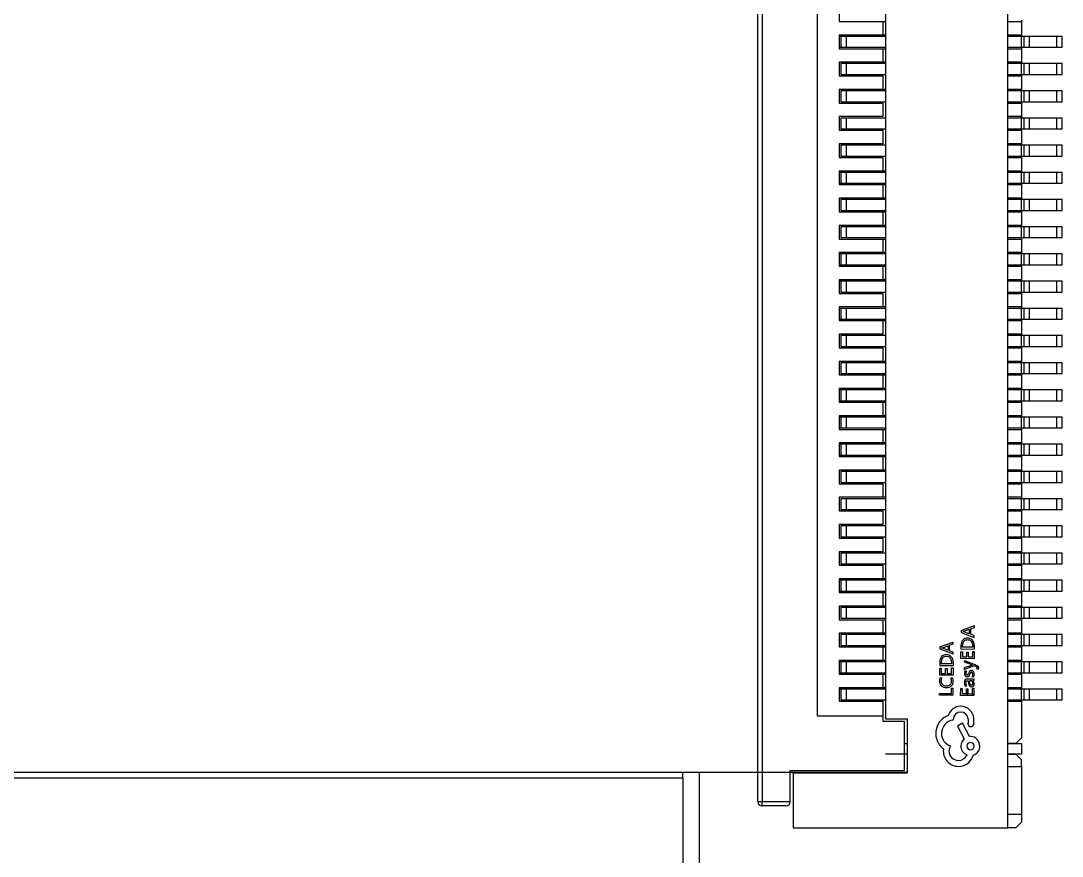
# Model space of a CAD drawing. Header units: millimetres. Extents: x -265 to 612, y -305 to 248.
# Drawn here: x 428.94 to 448.09, y -188.82 to -173.46 of the extents above; entities that cross this region are included whole.
import ezdxf

# ---------------------------------------------------------------- set-up
doc = ezdxf.new("R2010")
doc.units = ezdxf.units.MM
doc.header["$MEASUREMENT"] = 0
doc.layers.add('图层0000', color=7, linetype='Continuous', lineweight=25)

msp = doc.modelspace()

# ---------------------------------------------------------------- linework, layer by layer
at = {"layer": '图层0000', "color": 7, "linetype": 'Continuous', "lineweight": 25}
for p, q in [((447.089, -188.3), (447.089, -158.9)), ((442.489, -187.82), (442.489, -159.38)), ((442.569, -159.38), (442.569, -187.82)), ((443.589, -186.25), (443.589, -161.038)), ((444.839, -160.9), (444.839, -186.3)), ((443.989, -173.225), (443.989, -173.475)), ((443.989, -173.475), (444.789, -173.475)), ((444.789, -173.475), (444.789, -173.725)), ((444.789, -173.475), (444.839, -173.475)), ((447.089, -173.475), (447.339, -173.475)), ((447.339, -173.45), (447.339, -173.475)), ((447.339, -173.475), (447.339, -173.725)), ((443.989, -173.725), (443.989, -173.975)), ((444.789, -173.725), (443.989, -173.725)), ((444.021, -173.75), (443.989, -173.75)), ((444.121, -173.75), (444.021, -173.75)), ((444.021, -173.75), (444.021, -173.95)), ((444.839, -173.75), (444.121, -173.75)), ((444.121, -173.95), (444.121, -173.75)), ((444.839, -173.725), (444.789, -173.725)), ((447.339, -173.725), (447.089, -173.725)), ((447.339, -173.75), (447.089, -173.75)), ((447.339, -173.725), (447.339, -173.75)), ((447.339, -173.95), (447.339, -173.75)), ((447.389, -173.75), (447.339, -173.75)), ((447.489, -173.75), (447.339, -173.75)), ((447.389, -173.95), (447.389, -173.75)), ((447.489, -173.95), (447.489, -173.75)), ((447.989, -173.75), (447.489, -173.75)), ((448.089, -173.75), (447.989, -173.75)), ((447.989, -173.95), (447.989, -173.75)), ((448.089, -173.95), (448.089, -173.75)), ((443.989, -173.95), (444.021, -173.95)), ((443.989, -173.975), (444.789, -173.975)), ((444.021, -173.95), (444.121, -173.95)), ((444.121, -173.95), (444.839, -173.95)), ((444.789, -173.975), (444.789, -174.225)), ((444.789, -173.975), (444.839, -173.975)), ((447.089, -173.95), (447.339, -173.95)), ((447.089, -173.975), (447.339, -173.975)), ((447.339, -173.95), (447.389, -173.95)), ((447.339, -173.95), (447.489, -173.95)), ((447.339, -173.95), (447.339, -173.975)), ((447.339, -173.975), (447.339, -174.225)), ((447.489, -173.95), (447.989, -173.95)), ((447.989, -173.95), (448.089, -173.95)), ((443.989, -174.225), (443.989, -174.475)), ((444.789, -174.225), (443.989, -174.225)), ((444.121, -174.25), (444.021, -174.25)), ((444.021, -174.25), (444.021, -174.45)), ((444.839, -174.25), (444.121, -174.25)), ((444.121, -174.45), (444.121, -174.25)), ((444.839, -174.225), (444.789, -174.225)), ((447.339, -174.225), (447.089, -174.225)), ((447.339, -174.25), (447.089, -174.25)), ((447.339, -174.225), (447.339, -174.25)), ((447.339, -174.45), (447.339, -174.25)), ((447.389, -174.25), (447.339, -174.25)), ((447.489, -174.25), (447.339, -174.25)), ((447.389, -174.45), (447.389, -174.25)), ((447.489, -174.45), (447.489, -174.25)), ((447.989, -174.25), (447.489, -174.25)), ((448.089, -174.25), (447.989, -174.25)), ((447.989, -174.45), (447.989, -174.25)), ((448.089, -174.45), (448.089, -174.25)), ((444.021, -174.45), (444.121, -174.45)), ((444.121, -174.45), (444.839, -174.45)), ((447.089, -174.45), (447.339, -174.45)), ((447.339, -174.45), (447.389, -174.45)), ((447.339, -174.45), (447.489, -174.45)), ((447.339, -174.45), (447.339, -174.475)), ((447.489, -174.45), (447.989, -174.45)), ((447.989, -174.45), (448.089, -174.45)), ((443.989, -174.475), (444.789, -174.475)), ((444.789, -174.475), (444.789, -174.725)), ((447.089, -174.475), (447.339, -174.475)), ((447.339, -174.475), (447.339, -174.725)), ((443.989, -174.725), (443.989, -174.975)), ((444.789, -174.725), (443.989, -174.725)), ((444.121, -174.75), (444.021, -174.75)), ((444.021, -174.75), (444.021, -174.95)), ((444.839, -174.75), (444.121, -174.75)), ((444.121, -174.95), (444.121, -174.75)), ((444.839, -174.725), (444.789, -174.725)), ((447.339, -174.725), (447.089, -174.725)), ((447.339, -174.75), (447.089, -174.75)), ((447.339, -174.725), (447.339, -174.75)), ((447.339, -174.95), (447.339, -174.75)), ((447.389, -174.75), (447.339, -174.75)), ((447.489, -174.75), (447.339, -174.75)), ((447.389, -174.95), (447.389, -174.75)), ((447.489, -174.95), (447.489, -174.75)), ((447.989, -174.75), (447.489, -174.75)), ((448.089, -174.75), (447.989, -174.75)), ((447.989, -174.95), (447.989, -174.75)), ((448.089, -174.95), (448.089, -174.75)), ((443.989, -174.975), (444.789, -174.975)), ((444.021, -174.95), (444.121, -174.95)), ((444.121, -174.95), (444.839, -174.95)), ((444.789, -174.975), (444.789, -175.225)), ((447.089, -174.95), (447.339, -174.95)), ((447.089, -174.975), (447.339, -174.975)), ((447.339, -174.95), (447.389, -174.95)), ((447.339, -174.95), (447.489, -174.95)), ((447.339, -174.95), (447.339, -174.975)), ((447.339, -174.975), (447.339, -175.225)), ((447.489, -174.95), (447.989, -174.95)), ((447.989, -174.95), (448.089, -174.95)), ((443.989, -175.225), (443.989, -175.475)), ((444.789, -175.225), (443.989, -175.225)), ((444.121, -175.25), (444.021, -175.25)), ((444.021, -175.25), (444.021, -175.45)), ((444.839, -175.25), (444.121, -175.25)), ((444.121, -175.45), (444.121, -175.25)), ((447.339, -175.225), (447.089, -175.225)), ((447.339, -175.25), (447.089, -175.25)), ((447.339, -175.225), (447.339, -175.25)), ((447.339, -175.45), (447.339, -175.25)), ((447.389, -175.25), (447.339, -175.25)), ((447.489, -175.25), (447.339, -175.25)), ((447.389, -175.45), (447.389, -175.25)), ((447.489, -175.45), (447.489, -175.25)), ((447.989, -175.25), (447.489, -175.25)), ((448.089, -175.25), (447.989, -175.25)), ((447.989, -175.45), (447.989, -175.25)), ((448.089, -175.45), (448.089, -175.25)), ((443.989, -175.475), (444.789, -175.475)), ((444.021, -175.45), (444.121, -175.45)), ((444.121, -175.45), (444.839, -175.45)), ((444.789, -175.475), (444.789, -175.725)), ((447.089, -175.45), (447.339, -175.45)), ((447.089, -175.475), (447.339, -175.475)), ((447.339, -175.45), (447.389, -175.45)), ((447.339, -175.45), (447.489, -175.45)), ((447.339, -175.45), (447.339, -175.475)), ((447.339, -175.475), (447.339, -175.725)), ((447.489, -175.45), (447.989, -175.45)), ((447.989, -175.45), (448.089, -175.45)), ((443.989, -175.725), (443.989, -175.975)), ((444.789, -175.725), (443.989, -175.725)), ((444.121, -175.75), (444.021, -175.75)), ((444.021, -175.75), (444.021, -175.95)), ((444.839, -175.75), (444.121, -175.75)), ((444.121, -175.95), (444.121, -175.75)), ((447.339, -175.725), (447.089, -175.725)), ((447.339, -175.75), (447.089, -175.75)), ((447.339, -175.725), (447.339, -175.75)), ((447.339, -175.95), (447.339, -175.75)), ((447.389, -175.75), (447.339, -175.75)), ((447.489, -175.75), (447.339, -175.75)), ((447.389, -175.95), (447.389, -175.75)), ((447.489, -175.95), (447.489, -175.75)), ((447.989, -175.75), (447.489, -175.75)), ((448.089, -175.75), (447.989, -175.75)), ((447.989, -175.95), (447.989, -175.75)), ((448.089, -175.95), (448.089, -175.75)), ((443.989, -175.975), (444.789, -175.975)), ((444.021, -175.95), (444.121, -175.95)), ((444.121, -175.95), (444.839, -175.95)), ((444.789, -175.975), (444.789, -176.225)), ((447.089, -175.95), (447.339, -175.95)), ((447.089, -175.975), (447.339, -175.975)), ((447.339, -175.95), (447.389, -175.95)), ((447.339, -175.95), (447.489, -175.95)), ((447.339, -175.95), (447.339, -175.975)), ((447.339, -175.975), (447.339, -176.225)), ((447.489, -175.95), (447.989, -175.95)), ((447.989, -175.95), (448.089, -175.95)), ((443.989, -176.225), (443.989, -176.475)), ((444.789, -176.225), (443.989, -176.225)), ((444.021, -176.25), (443.989, -176.25)), ((444.121, -176.25), (444.021, -176.25)), ((444.021, -176.25), (444.021, -176.45)), ((444.839, -176.25), (444.121, -176.25)), ((444.121, -176.45), (444.121, -176.25)), ((444.839, -176.225), (444.789, -176.225)), ((447.339, -176.225), (447.089, -176.225)), ((447.339, -176.25), (447.089, -176.25)), ((447.339, -176.225), (447.339, -176.25)), ((447.339, -176.45), (447.339, -176.25)), ((447.389, -176.25), (447.339, -176.25)), ((447.489, -176.25), (447.339, -176.25)), ((447.389, -176.45), (447.389, -176.25)), ((447.489, -176.45), (447.489, -176.25)), ((447.989, -176.25), (447.489, -176.25)), ((448.089, -176.25), (447.989, -176.25)), ((447.989, -176.45), (447.989, -176.25)), ((448.089, -176.45), (448.089, -176.25)), ((443.989, -176.45), (444.021, -176.45)), ((443.989, -176.475), (444.789, -176.475)), ((444.021, -176.45), (444.121, -176.45)), ((444.121, -176.45), (444.839, -176.45)), ((444.789, -176.475), (444.789, -176.725)), ((444.789, -176.475), (444.839, -176.475)), ((447.089, -176.45), (447.339, -176.45)), ((447.089, -176.475), (447.339, -176.475)), ((447.339, -176.45), (447.389, -176.45)), ((447.339, -176.45), (447.489, -176.45)), ((447.339, -176.45), (447.339, -176.475)), ((447.339, -176.475), (447.339, -176.725)), ((447.489, -176.45), (447.989, -176.45)), ((447.989, -176.45), (448.089, -176.45)), ((443.989, -176.725), (443.989, -176.975)), ((444.789, -176.725), (443.989, -176.725)), ((444.121, -176.75), (444.021, -176.75)), ((444.021, -176.75), (444.021, -176.95)), ((444.839, -176.75), (444.121, -176.75)), ((444.121, -176.95), (444.121, -176.75)), ((444.839, -176.725), (444.789, -176.725)), ((447.339, -176.725), (447.089, -176.725)), ((447.339, -176.75), (447.089, -176.75)), ((447.339, -176.725), (447.339, -176.75)), ((447.339, -176.95), (447.339, -176.75)), ((447.389, -176.75), (447.339, -176.75)), ((447.489, -176.75), (447.339, -176.75)), ((447.389, -176.95), (447.389, -176.75)), ((447.489, -176.95), (447.489, -176.75)), ((447.989, -176.75), (447.489, -176.75)), ((448.089, -176.75), (447.989, -176.75)), ((447.989, -176.95), (447.989, -176.75)), ((448.089, -176.95), (448.089, -176.75)), ((443.989, -176.975), (444.789, -176.975)), ((444.021, -176.95), (444.121, -176.95)), ((444.121, -176.95), (444.839, -176.95)), ((444.789, -176.975), (444.789, -177.225)), ((444.789, -176.975), (444.839, -176.975)), ((447.089, -176.95), (447.339, -176.95)), ((447.089, -176.975), (447.339, -176.975)), ((447.339, -176.95), (447.389, -176.95)), ((447.339, -176.95), (447.489, -176.95)), ((447.339, -176.95), (447.339, -176.975)), ((447.339, -176.975), (447.339, -177.225)), ((447.489, -176.95), (447.989, -176.95)), ((447.989, -176.95), (448.089, -176.95)), ((443.989, -177.225), (443.989, -177.475)), ((444.789, -177.225), (443.989, -177.225)), ((444.121, -177.25), (444.021, -177.25)), ((444.021, -177.25), (444.021, -177.45)), ((444.839, -177.25), (444.121, -177.25)), ((444.121, -177.45), (444.121, -177.25)), ((444.839, -177.225), (444.789, -177.225)), ((447.339, -177.225), (447.089, -177.225)), ((447.339, -177.25), (447.089, -177.25)), ((447.339, -177.225), (447.339, -177.25)), ((447.339, -177.45), (447.339, -177.25)), ((447.389, -177.25), (447.339, -177.25)), ((447.489, -177.25), (447.339, -177.25)), ((447.389, -177.45), (447.389, -177.25)), ((447.489, -177.45), (447.489, -177.25)), ((447.989, -177.25), (447.489, -177.25)), ((448.089, -177.25), (447.989, -177.25)), ((447.989, -177.45), (447.989, -177.25)), ((448.089, -177.45), (448.089, -177.25)), ((443.989, -177.475), (444.789, -177.475)), ((444.021, -177.45), (444.121, -177.45)), ((444.121, -177.45), (444.839, -177.45)), ((444.789, -177.475), (444.789, -177.725)), ((444.789, -177.475), (444.839, -177.475)), ((447.089, -177.45), (447.339, -177.45)), ((447.089, -177.475), (447.339, -177.475)), ((447.339, -177.45), (447.389, -177.45)), ((447.339, -177.45), (447.489, -177.45)), ((447.339, -177.45), (447.339, -177.475)), ((447.339, -177.475), (447.339, -177.725)), ((447.489, -177.45), (447.989, -177.45)), ((447.989, -177.45), (448.089, -177.45)), ((443.989, -177.725), (443.989, -177.975)), ((444.789, -177.725), (443.989, -177.725)), ((444.021, -177.75), (443.989, -177.75)), ((444.121, -177.75), (444.021, -177.75)), ((444.021, -177.75), (444.021, -177.95)), ((444.839, -177.75), (444.121, -177.75)), ((444.121, -177.95), (444.121, -177.75)), ((444.839, -177.725), (444.789, -177.725)), ((447.339, -177.725), (447.089, -177.725)), ((447.339, -177.75), (447.089, -177.75)), ((447.339, -177.725), (447.339, -177.75)), ((447.339, -177.95), (447.339, -177.75)), ((447.389, -177.75), (447.339, -177.75)), ((447.489, -177.75), (447.339, -177.75)), ((447.389, -177.95), (447.389, -177.75)), ((447.489, -177.95), (447.489, -177.75)), ((447.989, -177.75), (447.489, -177.75)), ((448.089, -177.75), (447.989, -177.75)), ((447.989, -177.95), (447.989, -177.75)), ((448.089, -177.95), (448.089, -177.75)), ((443.989, -177.95), (444.021, -177.95)), ((443.989, -177.975), (444.789, -177.975)), ((444.021, -177.95), (444.121, -177.95)), ((444.121, -177.95), (444.839, -177.95)), ((444.789, -177.975), (444.789, -178.225)), ((444.789, -177.975), (444.839, -177.975)), ((447.089, -177.95), (447.339, -177.95)), ((447.089, -177.975), (447.339, -177.975)), ((447.339, -177.95), (447.389, -177.95)), ((447.339, -177.95), (447.489, -177.95)), ((447.339, -177.95), (447.339, -177.975)), ((447.339, -177.975), (447.339, -178.225)), ((447.489, -177.95), (447.989, -177.95)), ((447.989, -177.95), (448.089, -177.95)), ((443.989, -178.225), (443.989, -178.475)), ((444.789, -178.225), (443.989, -178.225)), ((444.021, -178.25), (443.989, -178.25)), ((444.121, -178.25), (444.021, -178.25)), ((444.021, -178.25), (444.021, -178.45)), ((444.839, -178.25), (444.121, -178.25)), ((444.121, -178.45), (444.121, -178.25)), ((444.839, -178.225), (444.789, -178.225)), ((447.339, -178.225), (447.089, -178.225)), ((447.339, -178.25), (447.089, -178.25)), ((447.339, -178.225), (447.339, -178.25)), ((447.339, -178.45), (447.339, -178.25)), ((447.389, -178.25), (447.339, -178.25)), ((447.489, -178.25), (447.339, -178.25)), ((447.389, -178.45), (447.389, -178.25)), ((447.489, -178.45), (447.489, -178.25)), ((447.989, -178.25), (447.489, -178.25)), ((448.089, -178.25), (447.989, -178.25)), ((447.989, -178.45), (447.989, -178.25)), ((448.089, -178.45), (448.089, -178.25)), ((443.989, -178.475), (444.789, -178.475)), ((444.021, -178.45), (444.121, -178.45)), ((444.121, -178.45), (444.839, -178.45)), ((444.789, -178.475), (444.789, -178.725)), ((447.089, -178.45), (447.339, -178.45)), ((447.089, -178.475), (447.339, -178.475)), ((447.339, -178.45), (447.389, -178.45)), ((447.339, -178.45), (447.489, -178.45)), ((447.339, -178.45), (447.339, -178.475)), ((447.339, -178.475), (447.339, -178.725)), ((447.489, -178.45), (447.989, -178.45)), ((447.989, -178.45), (448.089, -178.45)), ((443.989, -178.725), (443.989, -178.975)), ((444.789, -178.725), (443.989, -178.725)), ((444.021, -178.75), (443.989, -178.75)), ((444.121, -178.75), (444.021, -178.75)), ((444.021, -178.75), (444.021, -178.95)), ((444.839, -178.75), (444.121, -178.75)), ((444.121, -178.95), (444.121, -178.75)), ((444.839, -178.725), (444.789, -178.725)), ((447.339, -178.725), (447.089, -178.725)), ((447.339, -178.75), (447.089, -178.75)), ((447.339, -178.725), (447.339, -178.75)), ((447.339, -178.95), (447.339, -178.75)), ((447.389, -178.75), (447.339, -178.75)), ((447.489, -178.75), (447.339, -178.75)), ((447.389, -178.95), (447.389, -178.75)), ((447.489, -178.95), (447.489, -178.75)), ((447.989, -178.75), (447.489, -178.75)), ((448.089, -178.75), (447.989, -178.75)), ((447.989, -178.95), (447.989, -178.75)), ((448.089, -178.95), (448.089, -178.75)), ((443.989, -178.95), (444.021, -178.95)), ((443.989, -178.975), (444.789, -178.975)), ((444.021, -178.95), (444.121, -178.95)), ((444.121, -178.95), (444.839, -178.95)), ((444.789, -178.975), (444.789, -179.225)), ((444.789, -178.975), (444.839, -178.975)), ((447.089, -178.95), (447.339, -178.95)), ((447.089, -178.975), (447.339, -178.975)), ((447.339, -178.95), (447.389, -178.95)), ((447.339, -178.95), (447.489, -178.95)), ((447.339, -178.95), (447.339, -178.975)), ((447.339, -178.975), (447.339, -179.225)), ((447.489, -178.95), (447.989, -178.95)), ((447.989, -178.95), (448.089, -178.95)), ((443.989, -179.225), (443.989, -179.475)), ((444.789, -179.225), (443.989, -179.225)), ((447.339, -179.225), (447.089, -179.225)), ((447.339, -179.225), (447.339, -179.25)), ((444.121, -179.25), (444.021, -179.25)), ((444.021, -179.25), (444.021, -179.45)), ((444.839, -179.25), (444.121, -179.25)), ((444.121, -179.45), (444.121, -179.25)), ((447.339, -179.25), (447.089, -179.25)), ((447.339, -179.45), (447.339, -179.25)), ((447.389, -179.25), (447.339, -179.25)), ((447.489, -179.25), (447.339, -179.25)), ((447.389, -179.45), (447.389, -179.25)), ((447.489, -179.45), (447.489, -179.25)), ((447.989, -179.25), (447.489, -179.25)), ((448.089, -179.25), (447.989, -179.25)), ((447.989, -179.45), (447.989, -179.25)), ((448.089, -179.45), (448.089, -179.25)), ((443.989, -179.475), (444.789, -179.475)), ((444.021, -179.45), (444.121, -179.45)), ((444.121, -179.45), (444.839, -179.45)), ((444.789, -179.475), (444.789, -179.725)), ((447.089, -179.45), (447.339, -179.45)), ((447.089, -179.475), (447.339, -179.475)), ((447.339, -179.45), (447.389, -179.45)), ((447.339, -179.45), (447.489, -179.45)), ((447.339, -179.45), (447.339, -179.475)), ((447.339, -179.475), (447.339, -179.725)), ((447.489, -179.45), (447.989, -179.45)), ((447.989, -179.45), (448.089, -179.45)), ((443.989, -179.725), (443.989, -179.975)), ((444.789, -179.725), (443.989, -179.725)), ((444.121, -179.75), (444.021, -179.75)), ((444.021, -179.75), (444.021, -179.95)), ((444.839, -179.75), (444.121, -179.75)), ((444.121, -179.95), (444.121, -179.75)), ((444.839, -179.725), (444.789, -179.725)), ((447.339, -179.725), (447.089, -179.725)), ((447.339, -179.75), (447.089, -179.75)), ((447.339, -179.725), (447.339, -179.75)), ((447.339, -179.95), (447.339, -179.75)), ((447.389, -179.75), (447.339, -179.75)), ((447.489, -179.75), (447.339, -179.75)), ((447.389, -179.95), (447.389, -179.75)), ((447.489, -179.95), (447.489, -179.75)), ((447.989, -179.75), (447.489, -179.75)), ((448.089, -179.75), (447.989, -179.75)), ((447.989, -179.95), (447.989, -179.75)), ((448.089, -179.95), (448.089, -179.75)), ((443.989, -179.975), (444.789, -179.975)), ((444.021, -179.95), (444.121, -179.95)), ((444.121, -179.95), (444.839, -179.95)), ((444.789, -179.975), (444.789, -180.225)), ((444.789, -179.975), (444.839, -179.975)), ((447.089, -179.95), (447.339, -179.95)), ((447.089, -179.975), (447.339, -179.975)), ((447.339, -179.95), (447.389, -179.95)), ((447.339, -179.95), (447.489, -179.95)), ((447.339, -179.95), (447.339, -179.975)), ((447.339, -179.975), (447.339, -180.225)), ((447.489, -179.95), (447.989, -179.95)), ((447.989, -179.95), (448.089, -179.95)), ((443.989, -180.225), (443.989, -180.475)), ((444.789, -180.225), (443.989, -180.225)), ((444.021, -180.25), (443.989, -180.25)), ((444.121, -180.25), (444.021, -180.25)), ((444.021, -180.25), (444.021, -180.45)), ((444.839, -180.25), (444.121, -180.25)), ((444.121, -180.45), (444.121, -180.25)), ((444.839, -180.225), (444.789, -180.225)), ((447.339, -180.225), (447.089, -180.225)), ((447.339, -180.25), (447.089, -180.25)), ((447.339, -180.225), (447.339, -180.25)), ((447.339, -180.45), (447.339, -180.25)), ((447.389, -180.25), (447.339, -180.25)), ((447.489, -180.25), (447.339, -180.25)), ((447.389, -180.45), (447.389, -180.25)), ((447.489, -180.45), (447.489, -180.25)), ((447.989, -180.25), (447.489, -180.25)), ((448.089, -180.25), (447.989, -180.25)), ((447.989, -180.45), (447.989, -180.25)), ((448.089, -180.45), (448.089, -180.25)), ((443.989, -180.45), (444.021, -180.45)), ((443.989, -180.475), (444.789, -180.475)), ((444.021, -180.45), (444.121, -180.45)), ((444.121, -180.45), (444.839, -180.45)), ((444.789, -180.475), (444.789, -180.725)), ((444.789, -180.475), (444.839, -180.475)), ((447.089, -180.45), (447.339, -180.45)), ((447.089, -180.475), (447.339, -180.475)), ((447.339, -180.45), (447.389, -180.45)), ((447.339, -180.45), (447.489, -180.45)), ((447.339, -180.45), (447.339, -180.475)), ((447.339, -180.475), (447.339, -180.725)), ((447.489, -180.45), (447.989, -180.45)), ((447.989, -180.45), (448.089, -180.45)), ((443.989, -180.725), (443.989, -180.975)), ((444.789, -180.725), (443.989, -180.725)), ((444.021, -180.75), (443.989, -180.75)), ((444.121, -180.75), (444.021, -180.75)), ((444.021, -180.75), (444.021, -180.95)), ((444.839, -180.75), (444.121, -180.75)), ((444.121, -180.95), (444.121, -180.75)), ((444.839, -180.725), (444.789, -180.725)), ((447.339, -180.725), (447.089, -180.725)), ((447.339, -180.75), (447.089, -180.75)), ((447.339, -180.725), (447.339, -180.75)), ((447.339, -180.95), (447.339, -180.75)), ((447.389, -180.75), (447.339, -180.75)), ((447.489, -180.75), (447.339, -180.75)), ((447.389, -180.95), (447.389, -180.75)), ((447.489, -180.95), (447.489, -180.75)), ((447.989, -180.75), (447.489, -180.75)), ((448.089, -180.75), (447.989, -180.75)), ((447.989, -180.95), (447.989, -180.75)), ((448.089, -180.95), (448.089, -180.75)), ((443.989, -180.95), (444.021, -180.95)), ((444.021, -180.95), (444.121, -180.95)), ((444.121, -180.95), (444.839, -180.95)), ((447.089, -180.95), (447.339, -180.95)), ((447.339, -180.95), (447.389, -180.95)), ((447.339, -180.95), (447.489, -180.95)), ((447.339, -180.95), (447.339, -180.975)), ((447.489, -180.95), (447.989, -180.95)), ((447.989, -180.95), (448.089, -180.95)), ((443.989, -180.975), (444.789, -180.975)), ((444.789, -180.975), (444.789, -181.225)), ((444.789, -180.975), (444.839, -180.975)), ((447.089, -180.975), (447.339, -180.975)), ((447.339, -180.975), (447.339, -181.225)), ((443.989, -181.225), (443.989, -181.475)), ((444.789, -181.225), (443.989, -181.225)), ((444.021, -181.25), (443.989, -181.25)), ((444.121, -181.25), (444.021, -181.25)), ((444.021, -181.25), (444.021, -181.45)), ((444.839, -181.25), (444.121, -181.25)), ((444.121, -181.45), (444.121, -181.25)), ((444.839, -181.225), (444.789, -181.225)), ((447.339, -181.225), (447.089, -181.225)), ((447.339, -181.25), (447.089, -181.25)), ((447.339, -181.225), (447.339, -181.25)), ((447.339, -181.45), (447.339, -181.25)), ((447.389, -181.25), (447.339, -181.25)), ((447.489, -181.25), (447.339, -181.25)), ((447.389, -181.45), (447.389, -181.25)), ((447.489, -181.45), (447.489, -181.25)), ((447.989, -181.25), (447.489, -181.25)), ((448.089, -181.25), (447.989, -181.25)), ((447.989, -181.45), (447.989, -181.25)), ((448.089, -181.45), (448.089, -181.25)), ((443.989, -181.45), (444.021, -181.45)), ((443.989, -181.475), (444.789, -181.475)), ((444.021, -181.45), (444.121, -181.45)), ((444.121, -181.45), (444.839, -181.45)), ((444.789, -181.475), (444.789, -181.725)), ((444.789, -181.475), (444.839, -181.475)), ((447.089, -181.45), (447.339, -181.45)), ((447.089, -181.475), (447.339, -181.475)), ((447.339, -181.45), (447.389, -181.45)), ((447.339, -181.45), (447.489, -181.45)), ((447.339, -181.45), (447.339, -181.475)), ((447.339, -181.475), (447.339, -181.725)), ((447.489, -181.45), (447.989, -181.45)), ((447.989, -181.45), (448.089, -181.45)), ((443.989, -181.725), (443.989, -181.975)), ((444.789, -181.725), (443.989, -181.725)), ((444.839, -181.725), (444.789, -181.725)), ((447.339, -181.725), (447.089, -181.725)), ((447.339, -181.725), (447.339, -181.75)), ((444.121, -181.75), (444.021, -181.75)), ((444.021, -181.75), (444.021, -181.95)), ((444.839, -181.75), (444.121, -181.75)), ((444.121, -181.95), (444.121, -181.75)), ((447.339, -181.75), (447.089, -181.75)), ((447.339, -181.95), (447.339, -181.75)), ((447.389, -181.75), (447.339, -181.75)), ((447.489, -181.75), (447.339, -181.75)), ((447.389, -181.95), (447.389, -181.75)), ((447.489, -181.95), (447.489, -181.75)), ((447.989, -181.75), (447.489, -181.75)), ((448.089, -181.75), (447.989, -181.75)), ((447.989, -181.95), (447.989, -181.75)), ((448.089, -181.95), (448.089, -181.75)), ((443.989, -181.975), (444.789, -181.975)), ((444.021, -181.95), (444.121, -181.95)), ((444.121, -181.95), (444.839, -181.95)), ((444.789, -181.975), (444.789, -182.225)), ((447.089, -181.95), (447.339, -181.95)), ((447.089, -181.975), (447.339, -181.975)), ((447.339, -181.95), (447.389, -181.95)), ((447.339, -181.95), (447.489, -181.95)), ((447.339, -181.95), (447.339, -181.975)), ((447.339, -181.975), (447.339, -182.225)), ((447.489, -181.95), (447.989, -181.95)), ((447.989, -181.95), (448.089, -181.95)), ((443.989, -182.225), (443.989, -182.475)), ((444.789, -182.225), (443.989, -182.225)), ((444.121, -182.25), (444.021, -182.25)), ((444.021, -182.25), (444.021, -182.45)), ((444.839, -182.25), (444.121, -182.25)), ((444.121, -182.45), (444.121, -182.25)), ((444.839, -182.225), (444.789, -182.225)), ((447.339, -182.225), (447.089, -182.225)), ((447.339, -182.25), (447.089, -182.25)), ((447.339, -182.225), (447.339, -182.25)), ((447.339, -182.45), (447.339, -182.25)), ((447.389, -182.25), (447.339, -182.25)), ((447.489, -182.25), (447.339, -182.25)), ((447.389, -182.45), (447.389, -182.25)), ((447.489, -182.45), (447.489, -182.25)), ((447.989, -182.25), (447.489, -182.25)), ((448.089, -182.25), (447.989, -182.25)), ((447.989, -182.45), (447.989, -182.25)), ((448.089, -182.45), (448.089, -182.25)), ((443.989, -182.475), (444.789, -182.475)), ((444.021, -182.45), (444.121, -182.45)), ((444.121, -182.45), (444.839, -182.45)), ((444.789, -182.475), (444.789, -182.725)), ((447.089, -182.45), (447.339, -182.45)), ((447.089, -182.475), (447.339, -182.475)), ((447.339, -182.45), (447.389, -182.45)), ((447.339, -182.45), (447.489, -182.45)), ((447.339, -182.45), (447.339, -182.475)), ((447.339, -182.475), (447.339, -182.725)), ((447.489, -182.45), (447.989, -182.45)), ((447.989, -182.45), (448.089, -182.45)), ((443.989, -182.725), (443.989, -182.975)), ((444.789, -182.725), (443.989, -182.725)), ((444.121, -182.75), (444.021, -182.75)), ((444.021, -182.75), (444.021, -182.95)), ((444.839, -182.75), (444.121, -182.75)), ((444.121, -182.95), (444.121, -182.75)), ((447.339, -182.725), (447.089, -182.725)), ((447.339, -182.75), (447.089, -182.75)), ((447.339, -182.725), (447.339, -182.75)), ((447.339, -182.95), (447.339, -182.75)), ((447.389, -182.75), (447.339, -182.75)), ((447.489, -182.75), (447.339, -182.75)), ((447.389, -182.95), (447.389, -182.75)), ((447.489, -182.95), (447.489, -182.75)), ((447.989, -182.75), (447.489, -182.75)), ((448.089, -182.75), (447.989, -182.75)), ((447.989, -182.95), (447.989, -182.75)), ((448.089, -182.95), (448.089, -182.75)), ((443.989, -182.975), (444.789, -182.975)), ((444.021, -182.95), (444.121, -182.95)), ((444.121, -182.95), (444.839, -182.95)), ((444.789, -182.975), (444.789, -183.225)), ((447.089, -182.95), (447.339, -182.95)), ((447.089, -182.975), (447.339, -182.975)), ((447.339, -182.95), (447.389, -182.95)), ((447.339, -182.95), (447.489, -182.95)), ((447.339, -182.95), (447.339, -182.975)), ((447.339, -182.975), (447.339, -183.225)), ((447.489, -182.95), (447.989, -182.95)), ((447.989, -182.95), (448.089, -182.95)), ((443.989, -183.225), (443.989, -183.475)), ((444.789, -183.225), (443.989, -183.225)), ((444.121, -183.25), (444.021, -183.25)), ((444.021, -183.25), (444.021, -183.45)), ((444.839, -183.25), (444.121, -183.25)), ((444.121, -183.45), (444.121, -183.25)), ((447.339, -183.225), (447.089, -183.225)), ((447.339, -183.25), (447.089, -183.25)), ((447.339, -183.225), (447.339, -183.25)), ((447.339, -183.45), (447.339, -183.25)), ((447.389, -183.25), (447.339, -183.25)), ((447.489, -183.25), (447.339, -183.25)), ((447.389, -183.45), (447.389, -183.25)), ((447.489, -183.45), (447.489, -183.25)), ((447.989, -183.25), (447.489, -183.25)), ((448.089, -183.25), (447.989, -183.25)), ((447.989, -183.45), (447.989, -183.25)), ((448.089, -183.45), (448.089, -183.25)), ((444.021, -183.45), (444.121, -183.45)), ((444.121, -183.45), (444.839, -183.45)), ((447.089, -183.45), (447.339, -183.45)), ((447.339, -183.45), (447.389, -183.45)), ((447.339, -183.45), (447.489, -183.45)), ((447.339, -183.45), (447.339, -183.475)), ((447.489, -183.45), (447.989, -183.45)), ((447.989, -183.45), (448.089, -183.45)), ((443.989, -183.475), (444.789, -183.475)), ((444.789, -183.475), (444.789, -183.725)), ((447.089, -183.475), (447.339, -183.475)), ((447.339, -183.475), (447.339, -183.725)), ((443.989, -183.725), (443.989, -183.975)), ((444.789, -183.725), (443.989, -183.725)), ((444.021, -183.75), (443.989, -183.75)), ((444.121, -183.75), (444.021, -183.75)), ((444.021, -183.75), (444.021, -183.95)), ((444.839, -183.75), (444.121, -183.75)), ((444.121, -183.95), (444.121, -183.75)), ((444.839, -183.725), (444.789, -183.725)), ((447.339, -183.725), (447.089, -183.725)), ((447.339, -183.75), (447.089, -183.75)), ((447.339, -183.725), (447.339, -183.75)), ((447.339, -183.95), (447.339, -183.75)), ((447.389, -183.75), (447.339, -183.75)), ((447.489, -183.75), (447.339, -183.75)), ((447.389, -183.95), (447.389, -183.75)), ((447.489, -183.95), (447.489, -183.75)), ((447.989, -183.75), (447.489, -183.75)), ((448.089, -183.75), (447.989, -183.75)), ((447.989, -183.95), (447.989, -183.75)), ((448.089, -183.95), (448.089, -183.75)), ((443.989, -183.95), (444.021, -183.95)), ((443.989, -183.975), (444.789, -183.975)), ((444.021, -183.95), (444.121, -183.95)), ((444.121, -183.95), (444.839, -183.95)), ((444.789, -183.975), (444.789, -184.225)), ((444.789, -183.975), (444.839, -183.975)), ((447.089, -183.95), (447.339, -183.95)), ((447.089, -183.975), (447.339, -183.975)), ((447.339, -183.95), (447.389, -183.95)), ((447.339, -183.95), (447.489, -183.95)), ((447.339, -183.95), (447.339, -183.975)), ((447.339, -183.975), (447.339, -184.225)), ((447.489, -183.95), (447.989, -183.95)), ((447.989, -183.95), (448.089, -183.95)), ((443.989, -184.225), (443.989, -184.475)), ((444.789, -184.225), (443.989, -184.225)), ((444.121, -184.25), (444.021, -184.25)), ((444.021, -184.25), (444.021, -184.45)), ((444.839, -184.25), (444.121, -184.25)), ((444.121, -184.45), (444.121, -184.25)), ((444.839, -184.225), (444.789, -184.225)), ((447.339, -184.225), (447.089, -184.225)), ((447.339, -184.25), (447.089, -184.25)), ((447.339, -184.225), (447.339, -184.25)), ((447.339, -184.45), (447.339, -184.25)), ((447.389, -184.25), (447.339, -184.25)), ((447.489, -184.25), (447.339, -184.25)), ((447.389, -184.45), (447.389, -184.25)), ((447.489, -184.45), (447.489, -184.25)), ((447.989, -184.25), (447.489, -184.25)), ((448.089, -184.25), (447.989, -184.25)), ((447.989, -184.45), (447.989, -184.25)), ((448.089, -184.45), (448.089, -184.25)), ((443.989, -184.475), (444.789, -184.475)), ((444.021, -184.45), (444.121, -184.45)), ((444.121, -184.45), (444.839, -184.45)), ((444.789, -184.475), (444.789, -184.725)), ((444.789, -184.475), (444.839, -184.475)), ((446.23, -184.674), (446.475, -184.583)), ((446.474, -184.617), (446.475, -184.583)), ((447.089, -184.45), (447.339, -184.45)), ((447.089, -184.475), (447.339, -184.475)), ((447.339, -184.45), (447.389, -184.45)), ((447.339, -184.45), (447.489, -184.45)), ((447.339, -184.45), (447.339, -184.475)), ((447.339, -184.475), (447.339, -184.725)), ((447.489, -184.45), (447.989, -184.45)), ((447.989, -184.45), (448.089, -184.45)), ((443.989, -184.725), (443.989, -184.975)), ((444.789, -184.725), (443.989, -184.725)), ((444.121, -184.75), (444.021, -184.75)), ((444.021, -184.75), (444.021, -184.95)), ((444.839, -184.75), (444.121, -184.75)), ((444.121, -184.95), (444.121, -184.75)), ((444.839, -184.725), (444.789, -184.725)), ((446.23, -184.674), (446.23, -184.708)), ((446.23, -184.708), (446.473, -184.802)), ((446.278, -184.688), (446.38, -184.651)), ((446.379, -184.733), (446.278, -184.696)), ((446.38, -184.651), (446.379, -184.733)), ((446.407, -184.642), (446.474, -184.617)), ((446.407, -184.744), (446.407, -184.642)), ((446.473, -184.767), (446.407, -184.744)), ((446.473, -184.802), (446.473, -184.767)), ((447.339, -184.725), (447.089, -184.725)), ((447.339, -184.75), (447.089, -184.75)), ((447.339, -184.725), (447.339, -184.75)), ((447.339, -184.95), (447.339, -184.75)), ((447.389, -184.75), (447.339, -184.75)), ((447.489, -184.75), (447.339, -184.75)), ((447.389, -184.95), (447.389, -184.75)), ((447.489, -184.95), (447.489, -184.75)), ((447.989, -184.75), (447.489, -184.75)), ((448.089, -184.75), (447.989, -184.75)), ((447.989, -184.95), (447.989, -184.75)), ((448.089, -184.95), (448.089, -184.75)), ((443.989, -184.975), (444.789, -184.975)), ((444.021, -184.95), (444.121, -184.95)), ((444.121, -184.95), (444.839, -184.95)), ((444.789, -184.975), (444.789, -185.225)), ((444.789, -184.975), (444.839, -184.975)), ((445.841, -184.977), (445.84, -185.01)), ((445.841, -184.977), (446.085, -184.886)), ((445.889, -184.99), (445.99, -184.954)), ((445.99, -184.954), (445.99, -185.036)), ((446.017, -185.046), (446.018, -184.945)), ((446.018, -184.945), (446.085, -184.92)), ((446.085, -184.92), (446.085, -184.886)), ((446.228, -184.943), (446.227, -185.013)), ((446.256, -184.981), (446.256, -184.945)), ((446.444, -184.983), (446.256, -184.981)), ((446.439, -184.852), (446.439, -184.95)), ((446.444, -184.947), (446.444, -184.983)), ((446.472, -184.947), (446.472, -185.014)), ((447.089, -184.95), (447.339, -184.95)), ((447.089, -184.975), (447.339, -184.975)), ((447.339, -184.95), (447.389, -184.95)), ((447.339, -184.95), (447.489, -184.95)), ((447.339, -184.95), (447.339, -184.975)), ((447.339, -184.975), (447.339, -185.225)), ((447.489, -184.95), (447.989, -184.95)), ((447.989, -184.95), (448.089, -184.95)), ((445.84, -185.01), (446.084, -185.105)), ((445.99, -185.036), (445.889, -184.999)), ((446.084, -185.07), (446.017, -185.046)), ((446.084, -185.105), (446.084, -185.07)), ((446.226, -185.19), (446.227, -185.064)), ((446.227, -185.013), (446.472, -185.014)), ((446.227, -185.064), (446.255, -185.065)), ((446.255, -185.065), (446.254, -185.159)), ((446.254, -185.159), (446.333, -185.159)), ((446.333, -185.072), (446.361, -185.072)), ((446.333, -185.159), (446.333, -185.072)), ((446.361, -185.072), (446.361, -185.16)), ((446.361, -185.16), (446.443, -185.16)), ((446.443, -185.06), (446.471, -185.061)), ((446.443, -185.16), (446.443, -185.06)), ((446.471, -185.061), (446.47, -185.192)), ((443.989, -185.225), (443.989, -185.475)), ((444.789, -185.225), (443.989, -185.225)), ((444.021, -185.25), (443.989, -185.25)), ((444.121, -185.25), (444.021, -185.25)), ((444.021, -185.25), (444.021, -185.45)), ((444.839, -185.25), (444.121, -185.25)), ((444.121, -185.45), (444.121, -185.25)), ((444.839, -185.225), (444.789, -185.225)), ((445.837, -185.493), (445.838, -185.367)), ((445.839, -185.246), (445.838, -185.316)), ((445.838, -185.316), (446.082, -185.317)), ((445.838, -185.367), (445.866, -185.367)), ((445.866, -185.367), (445.865, -185.462)), ((445.866, -185.284), (445.867, -185.247)), ((446.055, -185.286), (445.866, -185.284)), ((446.053, -185.463), (446.054, -185.363)), ((446.054, -185.363), (446.082, -185.363)), ((446.055, -185.25), (446.055, -185.286)), ((446.082, -185.363), (446.081, -185.495)), ((446.083, -185.25), (446.082, -185.317)), ((446.47, -185.192), (446.226, -185.19)), ((446.295, -185.255), (446.296, -185.224)), ((446.426, -185.304), (446.295, -185.255)), ((446.295, -185.357), (446.426, -185.312)), ((446.469, -185.324), (446.295, -185.391)), ((446.295, -185.391), (446.295, -185.357)), ((446.296, -185.224), (446.496, -185.304)), ((446.35, -185.275), (446.35, -185.25)), ((446.426, -185.312), (446.44, -185.308)), ((446.501, -185.337), (446.469, -185.324)), ((447.339, -185.225), (447.089, -185.225)), ((447.339, -185.25), (447.089, -185.25)), ((447.339, -185.225), (447.339, -185.25)), ((447.339, -185.45), (447.339, -185.25)), ((447.389, -185.25), (447.339, -185.25)), ((447.489, -185.25), (447.339, -185.25)), ((447.389, -185.45), (447.389, -185.25)), ((447.489, -185.45), (447.489, -185.25)), ((447.989, -185.25), (447.489, -185.25)), ((448.089, -185.25), (447.989, -185.25)), ((447.989, -185.45), (447.989, -185.25)), ((448.089, -185.45), (448.089, -185.25)), ((443.989, -185.45), (444.021, -185.45)), ((443.989, -185.475), (444.789, -185.475)), ((444.021, -185.45), (444.121, -185.45)), ((444.121, -185.45), (444.839, -185.45)), ((444.789, -185.475), (444.789, -185.725)), ((444.789, -185.475), (444.839, -185.475)), ((446.081, -185.495), (445.837, -185.493)), ((445.842, -185.542), (445.875, -185.542)), ((445.865, -185.462), (445.943, -185.462)), ((445.943, -185.462), (445.944, -185.375)), ((445.944, -185.375), (445.972, -185.375)), ((445.972, -185.375), (445.971, -185.462)), ((445.971, -185.462), (446.053, -185.463)), ((446.04, -185.543), (446.07, -185.544)), ((446.298, -185.415), (446.328, -185.415)), ((446.462, -185.526), (446.43, -185.525)), ((446.548, -185.386), (446.521, -185.386)), ((447.089, -185.45), (447.339, -185.45)), ((447.089, -185.475), (447.339, -185.475)), ((447.339, -185.45), (447.389, -185.45)), ((447.339, -185.45), (447.489, -185.45)), ((447.339, -185.45), (447.339, -185.475)), ((447.339, -185.475), (447.339, -185.725)), ((447.489, -185.45), (447.989, -185.45)), ((447.989, -185.45), (448.089, -185.45)), ((443.989, -185.725), (443.989, -185.975)), ((444.789, -185.725), (443.989, -185.725)), ((444.021, -185.75), (443.989, -185.75)), ((444.121, -185.75), (444.021, -185.75)), ((444.021, -185.75), (444.021, -185.95)), ((444.839, -185.75), (444.121, -185.75)), ((444.121, -185.95), (444.121, -185.75)), ((444.839, -185.725), (444.789, -185.725)), ((446.051, -185.736), (446.079, -185.736)), ((446.051, -185.833), (446.051, -185.736)), ((446.079, -185.736), (446.078, -185.865)), ((446.221, -185.866), (446.222, -185.74)), ((446.222, -185.74), (446.25, -185.74)), ((446.25, -185.74), (446.25, -185.835)), ((446.305, -185.689), (446.334, -185.689)), ((446.328, -185.748), (446.356, -185.748)), ((446.328, -185.835), (446.328, -185.748)), ((446.35, -185.867), (446.35, -185.75)), ((446.468, -185.567), (446.355, -185.566)), ((446.356, -185.748), (446.356, -185.835)), ((446.357, -185.597), (446.363, -185.649)), ((446.385, -185.638), (446.38, -185.597)), ((446.38, -185.597), (446.397, -185.597)), ((446.438, -185.836), (446.439, -185.736)), ((446.439, -185.736), (446.466, -185.736)), ((446.44, -185.598), (446.467, -185.598)), ((446.466, -185.736), (446.465, -185.868)), ((446.467, -185.598), (446.468, -185.567)), ((447.339, -185.725), (447.089, -185.725)), ((447.339, -185.75), (447.089, -185.75)), ((447.339, -185.725), (447.339, -185.75)), ((447.339, -185.95), (447.339, -185.75)), ((447.389, -185.75), (447.339, -185.75)), ((447.489, -185.75), (447.339, -185.75)), ((447.389, -185.95), (447.389, -185.75)), ((447.489, -185.95), (447.489, -185.75)), ((447.989, -185.75), (447.489, -185.75)), ((448.089, -185.75), (447.989, -185.75)), ((447.989, -185.95), (447.989, -185.75)), ((448.089, -185.95), (448.089, -185.75)), ((445.834, -185.832), (446.051, -185.833)), ((445.834, -185.863), (445.834, -185.832)), ((446.078, -185.865), (445.834, -185.863)), ((446.465, -185.868), (446.221, -185.866)), ((446.25, -185.835), (446.328, -185.835)), ((446.356, -185.835), (446.438, -185.836)), ((446.439, -185.836), (446.439, -185.868)), ((443.989, -185.975), (444.789, -185.975)), ((444.021, -185.95), (444.121, -185.95)), ((444.121, -185.95), (444.839, -185.95)), ((444.789, -185.975), (444.789, -186.25)), ((447.089, -185.95), (447.339, -185.95)), ((447.089, -185.975), (447.339, -185.975)), ((447.339, -185.95), (447.389, -185.95)), ((447.339, -185.95), (447.489, -185.95)), ((447.339, -185.95), (447.339, -185.975)), ((447.339, -185.975), (447.339, -186.65)), ((447.489, -185.95), (447.989, -185.95)), ((447.989, -185.95), (448.089, -185.95)), ((444.789, -186.25), (443.589, -186.25)), ((444.789, -186.25), (444.789, -186.35)), ((444.839, -186.3), (445.239, -186.3)), ((445.239, -186.3), (445.239, -187.3)), ((446.087, -186.322), (446.087, -186.308)), ((446.357, -186.299), (446.357, -186.377)), ((446.463, -186.392), (446.463, -186.29)), ((445.189, -186.35), (444.789, -186.35)), ((445.189, -187.25), (445.189, -186.35)), ((446.258, -186.38), (446.166, -186.433)), ((446.166, -186.433), (446.285, -186.667)), ((446.385, -186.624), (446.258, -186.38)), ((446.402, -186.624), (446.385, -186.624)), ((447.239, -186.75), (447.339, -186.65)), ((445.189, -186.75), (445.239, -186.75)), ((447.089, -186.75), (447.339, -186.75)), ((447.239, -186.75), (447.089, -186.75)), ((447.339, -186.75), (447.339, -186.95)), ((445.239, -186.95), (444.839, -186.95)), ((447.339, -186.95), (447.089, -186.95)), ((447.089, -186.95), (447.239, -186.95)), ((447.339, -187.05), (447.239, -186.95)), ((447.339, -187.175), (447.339, -187.05)), ((349.404, -187.28), (445.239, -187.28)), ((441.114, -187.385), (441.114, -187.28)), ((441.414, -187.28), (441.414, -206.6)), ((443.089, -187.82), (443.089, -187.25)), ((443.089, -187.25), (445.189, -187.25)), ((443.139, -187.3), (443.139, -187.28)), ((444.839, -187.28), (444.839, -187.3)), ((447.089, -187.175), (447.339, -187.175)), ((447.339, -187.175), (447.339, -188.05)), ((353.376, -187.385), (441.114, -187.385)), ((441.114, -187.385), (441.114, -206.4)), ((445.239, -187.3), (443.139, -187.3)), ((443.139, -187.3), (443.139, -188.3)), ((442.489, -187.82), (442.569, -187.82)), ((442.569, -187.82), (443.089, -187.82)), ((442.569, -187.9), (442.569, -187.82)), ((443.009, -187.9), (442.569, -187.9)), ((447.089, -188.05), (447.339, -188.05)), ((447.339, -188.05), (447.339, -188.2)), ((447.239, -188.3), (447.339, -188.2)), ((443.139, -188.3), (447.089, -188.3)), ((447.239, -188.3), (447.089, -188.3))]:
    msp.add_line(p, q, dxfattribs=at)
for centre, radius, start, end in [((446.245, -184.576), 0.117, 277.8441, 286.4451), ((446.247, -184.786), 0.0945, 71.1186, 81.7742), ((446.363, -184.94), 0.135, 139.0846, 181.4984), ((446.361, -184.94), 0.105, 140.835, 182.2453), ((446.343, -184.925), 0.11, 87.3723, 137.873), ((446.342, -184.934), 0.0864, 85.5811, 136.1473), ((446.352, -184.934), 0.119, 43.2407, 91.8838), ((446.353, -184.943), 0.0948, 45.917, 92.9326), ((446.344, -184.941), 0.0999, 356.3008, 41.5499), ((446.338, -184.941), 0.134, 357.3869, 41.4756), ((445.974, -185.242), 0.135, 139.0846, 181.4984), ((445.971, -185.243), 0.105, 140.835, 182.2453), ((445.856, -184.878), 0.117, 277.8441, 286.4451), ((445.858, -185.088), 0.0945, 71.1186, 81.7742), ((445.953, -185.228), 0.11, 87.3723, 137.873), ((445.952, -185.237), 0.0864, 85.5811, 136.1473), ((445.962, -185.237), 0.119, 43.2407, 91.8838), ((445.964, -185.246), 0.0948, 45.917, 92.9326), ((445.955, -185.244), 0.0999, 356.3008, 41.5499), ((445.949, -185.244), 0.134, 357.3869, 41.4756), ((446.472, -185.163), 0.148, 251.8995, 257.5513), ((446.491, -185.37), 0.034, 1.8782, 73.563), ((446.478, -185.368), 0.0468, 337.3169, 359.092), ((446.481, -185.367), 0.0696, 344.1777, 0.5811), ((445.978, -185.596), 0.146, 158.2192, 181.3826), ((445.977, -185.599), 0.116, 150.6983, 180.2411), ((445.937, -185.603), 0.119, 358.2981, 29.9739), ((445.94, -185.605), 0.144, 357.6258, 25.3388), ((446.397, -185.456), 0.107, 157.7006, 180.2683), ((446.372, -185.46), 0.082, 177.7609, 213.4344), ((446.34, -185.481), 0.044, 213.2573, 270.3653), ((446.395, -185.459), 0.0805, 147.0885, 180.336), ((446.356, -185.462), 0.041, 176.961, 212.3845), ((446.338, -185.473), 0.0199, 211.834, 269.9259), ((446.339, -185.473), 0.0205, 266.6315, 317.2938), ((446.342, -185.48), 0.0444, 268.0424, 306.0595), ((446.262, -185.42), 0.114, 324.4301, 341.2426), ((446.305, -185.45), 0.0916, 314.1125, 342.0084), ((446.467, -185.487), 0.102, 136.8677, 162.7127), ((446.42, -185.45), 0.0423, 87.9431, 130.3317), ((446.509, -185.517), 0.124, 145.3335, 161.8911), ((446.424, -185.46), 0.0208, 88.7018, 141.1778), ((446.422, -185.451), 0.0438, 33.0423, 91.0588), ((446.363, -185.474), 0.0846, 322.8163, 359.3306), ((446.386, -185.474), 0.0864, 357.1046, 32.5929), ((446.368, -185.48), 0.105, 334.0177, 0.753), ((445.953, -185.604), 0.121, 177.9055, 224.9671), ((445.948, -185.603), 0.088, 177.6604, 225.8322), ((445.957, -185.595), 0.13, 226.3334, 272.0726), ((445.956, -185.589), 0.103, 228.2623, 272.397), ((445.966, -185.594), 0.0989, 266.7166, 310.4459), ((445.968, -185.601), 0.124, 266.9956, 311.2836), ((445.974, -185.609), 0.0824, 313.0104, 1.5945), ((445.974, -185.615), 0.11, 313.7888, 2.0605), ((446.4, -185.632), 0.111, 178.4187, 211.0166), ((446.403, -185.632), 0.089, 179.839, 219.856), ((446.439, -185.635), 0.0543, 182.6932, 216.3826), ((446.416, -185.646), 0.0297, 226.0667, 272.7909), ((446.398, -185.648), 0.0503, 47.2474, 91.4902), ((446.419, -185.65), 0.026, 267.8551, 318.4065), ((446.422, -185.659), 0.048, 266.979, 316.2096), ((446.403, -185.642), 0.0433, 358.1449, 47.4395), ((446.412, -185.645), 0.0339, 319.6865, 2.2636), ((446.412, -185.65), 0.0587, 358.0379, 61.529), ((446.413, -185.654), 0.0578, 319.1742, 2.3998), ((446.227, -186.311), 0.245, 91.1596, 162.1862), ((446.221, -186.309), 0.243, 46.9581, 89.67), ((446.222, -186.309), 0.242, 4.5933, 47.2193), ((446.124, -186.569), 0.361, 138.1677, 179.1705), ((446.116, -186.566), 0.352, 110.3102, 137.5858), ((446.113, -186.566), 0.245, 96.2696, 179.3971), ((446.222, -186.309), 0.135, 89.632, 179.5552), ((446.223, -186.308), 0.135, 3.7892, 89.9793), ((446.409, -186.388), 0.054, 179.8133, 269.374), ((446.408, -186.387), 0.0545, 270.1787, 355.1904), ((446.12, -186.566), 0.356, 179.6798, 215.5158), ((446.112, -186.566), 0.244, 179.3595, 251.0647), ((446.396, -186.797), 0.171, 130.4656, 179.949), ((446.4, -186.798), 0.174, 359.7122, 89.475), ((446.117, -186.566), 0.354, 215.8172, 233.3701), ((446.207, -186.898), 0.305, 170.8569, 178.3909), ((446.183, -186.891), 0.281, 179.6457, 224.8521), ((446.189, -186.892), 0.182, 148.6077, 178.9746), ((446.18, -186.889), 0.174, 179.7122, 269.475), ((446.401, -186.797), 0.175, 179.9738, 249.3611), ((446.402, -186.799), 0.0677, 359.6042, 179.5831), ((446.402, -186.799), 0.0677, 179.5969, 359.5904), ((446.402, -186.799), 0.173, 288.014, 359.9839), ((446.183, -186.893), 0.28, 224.6948, 269.6816), ((446.179, -186.887), 0.176, 269.9824, 335.4276), ((446.183, -186.892), 0.281, 311.8859, 345.3739), ((446.183, -186.889), 0.283, 269.7133, 311.6195), ((442.569, -187.82), 0.08, 180, 270), ((442.569, -187.82), 0.08, 180, 270), ((443.009, -187.82), 0.08, 270, 0), ((443.009, -187.82), 0.08, 270, 0)]:
    msp.add_arc(centre, radius, start, end, dxfattribs=at)
for points in [[(446.496, -185.304), (446.533, -185.319), (446.551, -185.34), (446.551, -185.367)], [(446.447, -185.475), (446.448, -185.451), (446.44, -185.439), (446.424, -185.439)], [(446.355, -185.566), (446.311, -185.566), (446.289, -185.587), (446.289, -185.629)], [(446.314, -185.632), (446.314, -185.608), (446.328, -185.597), (446.357, -185.597)], [(446.363, -185.649), (446.369, -185.687), (446.387, -185.707), (446.42, -185.707)], [(446.357, -186.377), (446.357, -186.381), (446.355, -186.384), (446.355, -186.388)]]:
    msp.add_open_spline(points, degree=3, dxfattribs=at)

doc.saveas('drawing.dxf')
